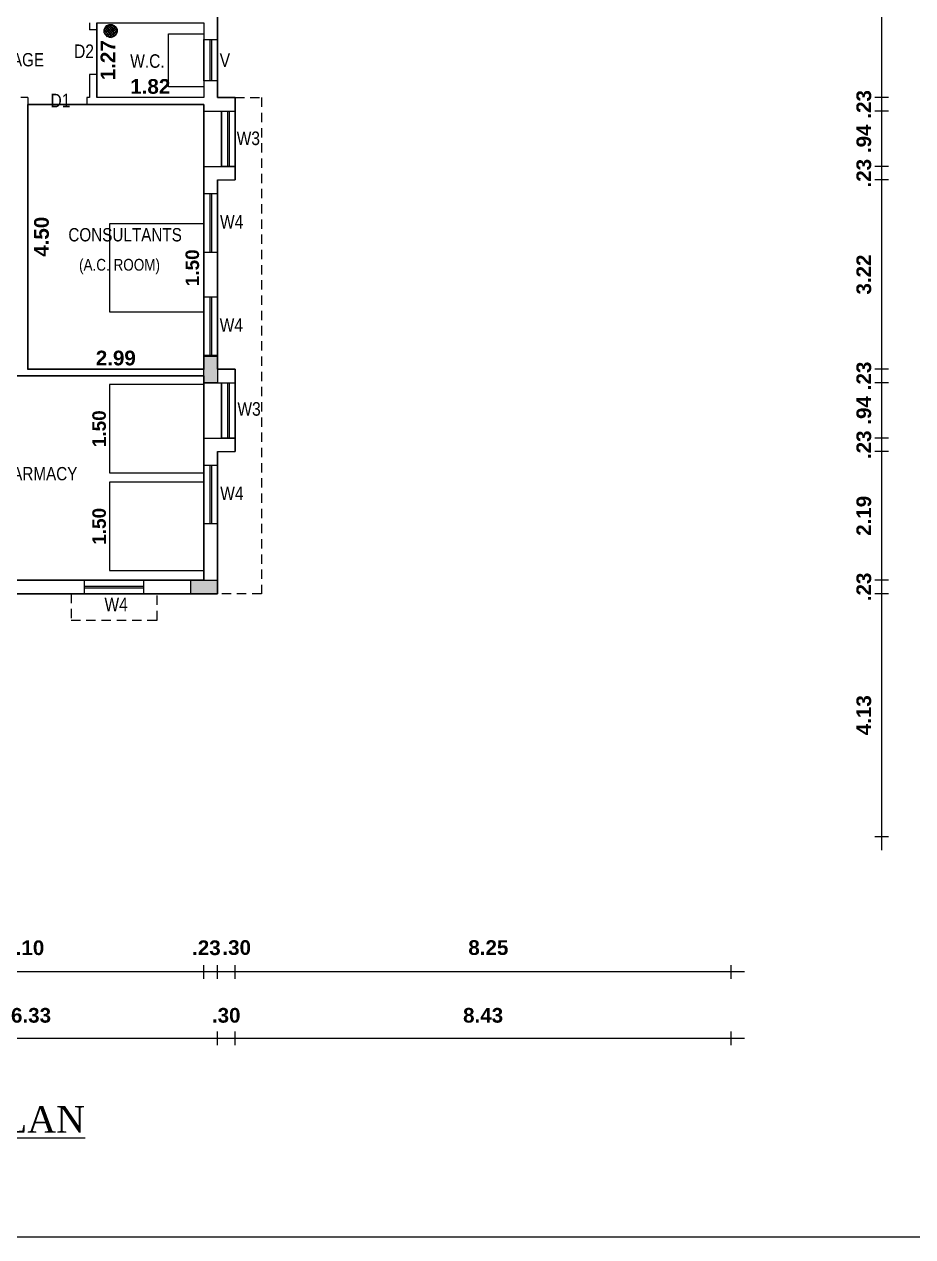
# Model space of a CAD drawing. Header units: metres. Extents: x 1336 to 1656, y -163 to -53.
# Drawn here: x 1443.44 to 1458.53, y -163 to -142.4 of the extents above; entities that cross this region are included whole.
import ezdxf

# ---------------------------------------------------------------- set-up
doc = ezdxf.new("R2010")
doc.units = ezdxf.units.M
doc.header["$PDMODE"] = 3
doc.header["$PDSIZE"] = -15
doc.linetypes.add('HIDDEN', pattern=[9.525, 6.35, -3.175])
for name, color, linetype in [('.', 7, 'Continuous'), ('BLK_1_FLR_0_CARPET_AREA', 12, 'Continuous'), ('BLK_1_FLR_0_REGULAR_ROOM_6', 2, 'Continuous'), ('BLK_1_FLR_0_REGULAR_ROOM_8', 7, 'Continuous'), ('BLK_1_FLR_0_ROOF_AREA', 54, 'Continuous'), ('BLK_1_FLR_0_ROOM_6_LIGHT_VENTILATION_1', 232, 'Continuous'), ('BLK_1_FLR_0_ROOM_6_LIGHT_VENTILATION_2', 7, 'Continuous'), ('BLK_1_FLR_0_ROOM_8_LIGHT_VENTILATION_1', 7, 'Continuous'), ('BLK_1_FLR_0_WC_BATH', 3, 'Continuous'), ('TOILET_VENTILATION', 7, 'Continuous')]:
    doc.layers.add(name, color=color, linetype=linetype)
doc.layers.add('BLK_1_FLR_0_BLT_UP_AREA', color=12, linetype='Continuous', plot=False)
doc.layers.add('BLK_1_FLR_0_WASH', color=55, linetype='Continuous', lineweight=0)
doc.styles.add('Ar Bold', font='arialbd.ttf')
doc.styles.get("Standard").update_dxf_attribs({"font": 'times.ttf'})
doc.styles.add('style5', font='swissc.ttf')
doc.dimstyles.new('~dimensions', dxfattribs={"dimtxt": 0.25, "dimasz": 0.17, "dimexe": 0.05, "dimexo": 0.0625, "dimgap": 0.06, "dimtad": 1, "dimzin": 4, "dimdsep": 46, "dimtxsty": 'Ar Bold', "dimcen": 0.09, "dimse1": 1, "dimse2": 1, "dimsd1": 1, "dimsd2": 1, "dimclrt": 71, "dimadec": 0, "dimazin": 0, "dimtfac": 1, "dimtix": 1, "dimtofl": 0, "dimtmove": 2, "dimatfit": 3, "dimfxl": 0, "dimtolj": 1, "dimtzin": 0, "dimarcsym": 0})
pattern_1 = [(38.805684, (36.41394, -271.29418), (-0.0198971256, 0.02474200664), []), (128.805684, (36.41394, -271.29418), (-0.02474200664, -0.0198971256), [])]

# ---------------------------------------------------------------- blocks, each defined once
blk = doc.blocks.new('*D878')
at = {"layer": 'Defpoints', "color": 0}
for p in [(1443.502, -143.759), (1443.923, -143.759), (1443.502, -148.259)]:
    blk.add_point(p, dxfattribs=at)
at = {"color": 71, "insert": (1443.736, -146.009), "char_height": 0.25, "attachment_point": 5, "rotation": 90, "style": 'Ar Bold'}
blk.add_mtext('\\A1;4.50', dxfattribs=at)
blk = doc.blocks.new('*D880')
at = {"layer": 'Defpoints', "color": 0}
for p in [(1443.502, -148.259), (1446.492, -148.259), (1446.492, -148.259)]:
    blk.add_point(p, dxfattribs=at)
at = {"color": 71, "insert": (1444.997, -148.071), "char_height": 0.25, "attachment_point": 5, "style": 'Ar Bold'}
blk.add_mtext('\\A1;2.99', dxfattribs=at)
blk = doc.blocks.new('*D886')
at = {"layer": 'Defpoints', "color": 0}
for p in [(1444.672, -143.644), (1446.492, -143.644), (1446.492, -143.644)]:
    blk.add_point(p, dxfattribs=at)
at = {"color": 71, "insert": (1445.582, -143.456), "char_height": 0.25, "attachment_point": 5, "style": 'Ar Bold'}
blk.add_mtext('\\A1;1.82', dxfattribs=at)
blk = doc.blocks.new('*D890')
at = {"layer": 'Defpoints', "color": 0}
for p in [(1444.672, -142.374), (1445.048, -142.374), (1444.672, -143.644)]:
    blk.add_point(p, dxfattribs=at)
at = {"color": 71, "insert": (1444.863, -143.009), "char_height": 0.25, "attachment_point": 5, "rotation": 90, "style": 'Ar Bold'}
blk.add_mtext('\\A1;1.27', dxfattribs=at)
blk = doc.blocks.new('*D981')
at = {"layer": 'Defpoints', "color": 0}
for p in [(1440.392, -158.386), (1446.492, -158.28), (1446.492, -158.386)]:
    blk.add_point(p, dxfattribs=at)
at = {"color": 71, "insert": (1443.442, -158.092), "char_height": 0.25, "attachment_point": 5, "style": 'Ar Bold'}
blk.add_mtext('\\A1;6.10', dxfattribs=at)
blk = doc.blocks.new('*D982')
at = {"layer": 'Defpoints', "color": 0}
for p in [(1446.42, -158.386), (1446.65, -158.28), (1446.65, -158.386)]:
    blk.add_point(p, dxfattribs=at)
at = {"color": 71, "insert": (1446.535, -158.092), "char_height": 0.25, "attachment_point": 5, "style": 'Ar Bold'}
blk.add_mtext('\\A1;.23', dxfattribs=at)
blk = doc.blocks.new('*D983')
at = {"layer": 'Defpoints', "color": 0}
for p in [(1457.89, -152.074), (1457.89, -152.074), (1457.89, -156.204)]:
    blk.add_point(p, dxfattribs=at)
at = {"color": 71, "insert": (1457.702, -154.139), "char_height": 0.25, "attachment_point": 5, "rotation": 90, "style": 'Ar Bold'}
blk.add_mtext('\\A1;4.13', dxfattribs=at)
blk = doc.blocks.new('*D984')
at = {"layer": 'Defpoints', "color": 0}
for p in [(1457.89, -151.844), (1457.89, -151.844), (1457.89, -152.074)]:
    blk.add_point(p, dxfattribs=at)
at = {"color": 71, "insert": (1457.702, -151.959), "char_height": 0.25, "attachment_point": 5, "rotation": 90, "style": 'Ar Bold'}
blk.add_mtext('\\A1;.23', dxfattribs=at)
blk = doc.blocks.new('*D985')
at = {"layer": 'Defpoints', "color": 0}
for p in [(1457.89, -149.659), (1457.89, -149.659), (1457.89, -151.844)]:
    blk.add_point(p, dxfattribs=at)
at = {"color": 71, "insert": (1457.702, -150.751), "char_height": 0.25, "attachment_point": 5, "rotation": 90, "style": 'Ar Bold'}
blk.add_mtext('\\A1;2.19', dxfattribs=at)
blk = doc.blocks.new('*D986')
at = {"layer": 'Defpoints', "color": 0}
for p in [(1457.89, -149.429), (1457.89, -149.429), (1457.89, -149.659)]:
    blk.add_point(p, dxfattribs=at)
at = {"color": 71, "insert": (1457.702, -149.544), "char_height": 0.25, "attachment_point": 5, "rotation": 90, "style": 'Ar Bold'}
blk.add_mtext('\\A1;.23', dxfattribs=at)
blk = doc.blocks.new('*D987')
at = {"layer": 'Defpoints', "color": 0}
for p in [(1457.89, -148.489), (1457.89, -148.489), (1457.89, -149.429)]:
    blk.add_point(p, dxfattribs=at)
at = {"color": 71, "insert": (1457.702, -148.959), "char_height": 0.25, "attachment_point": 5, "rotation": 90, "style": 'Ar Bold'}
blk.add_mtext('\\A1;.94', dxfattribs=at)
blk = doc.blocks.new('*D988')
at = {"layer": 'Defpoints', "color": 0}
for p in [(1457.89, -148.259), (1457.89, -148.259), (1457.89, -148.489)]:
    blk.add_point(p, dxfattribs=at)
at = {"color": 71, "insert": (1457.702, -148.374), "char_height": 0.25, "attachment_point": 5, "rotation": 90, "style": 'Ar Bold'}
blk.add_mtext('\\A1;.23', dxfattribs=at)
blk = doc.blocks.new('*D989')
at = {"layer": 'Defpoints', "color": 0}
for p in [(1457.89, -145.044), (1457.89, -145.044), (1457.89, -148.259)]:
    blk.add_point(p, dxfattribs=at)
at = {"color": 71, "insert": (1457.702, -146.651), "char_height": 0.25, "attachment_point": 5, "rotation": 90, "style": 'Ar Bold'}
blk.add_mtext('\\A1;3.22', dxfattribs=at)
blk = doc.blocks.new('*D990')
at = {"layer": 'Defpoints', "color": 0}
for p in [(1457.89, -144.814), (1457.89, -144.814), (1457.89, -145.044)]:
    blk.add_point(p, dxfattribs=at)
at = {"color": 71, "insert": (1457.702, -144.929), "char_height": 0.25, "attachment_point": 5, "rotation": 90, "style": 'Ar Bold'}
blk.add_mtext('\\A1;.23', dxfattribs=at)
blk = doc.blocks.new('*D991')
at = {"layer": 'Defpoints', "color": 0}
for p in [(1457.89, -143.874), (1457.89, -143.874), (1457.89, -144.814)]:
    blk.add_point(p, dxfattribs=at)
at = {"color": 71, "insert": (1457.702, -144.344), "char_height": 0.25, "attachment_point": 5, "rotation": 90, "style": 'Ar Bold'}
blk.add_mtext('\\A1;.94', dxfattribs=at)
blk = doc.blocks.new('*D992')
at = {"layer": 'Defpoints', "color": 0}
for p in [(1457.89, -143.644), (1457.89, -143.644), (1457.89, -143.874)]:
    blk.add_point(p, dxfattribs=at)
at = {"color": 71, "insert": (1457.702, -143.759), "char_height": 0.25, "attachment_point": 5, "rotation": 90, "style": 'Ar Bold'}
blk.add_mtext('\\A1;.23', dxfattribs=at)
blk = doc.blocks.new('*D993')
at = {"layer": 'Defpoints', "color": 0}
for p in [(1457.89, -140.129), (1457.89, -140.129), (1457.89, -143.644)]:
    blk.add_point(p, dxfattribs=at)
at = {"color": 71, "insert": (1457.702, -141.886), "char_height": 0.25, "attachment_point": 5, "rotation": 90, "style": 'Ar Bold'}
blk.add_mtext('\\A1;3.52', dxfattribs=at)
blk = doc.blocks.new('*D1027')
at = {"layer": 'Defpoints', "color": 0}
for p in [(1446.9, -158.386), (1447.2, -158.277), (1447.2, -158.386)]:
    blk.add_point(p, dxfattribs=at)
at = {"color": 71, "insert": (1447.05, -158.089), "char_height": 0.25, "attachment_point": 5, "style": 'Ar Bold'}
blk.add_mtext('\\A1;.30', dxfattribs=at)
blk = doc.blocks.new('*D1028')
at = {"layer": 'Defpoints', "color": 0}
for p in [(1447.2, -158.386), (1455.447, -158.277), (1455.447, -158.386)]:
    blk.add_point(p, dxfattribs=at)
at = {"color": 71, "insert": (1451.324, -158.089), "char_height": 0.25, "attachment_point": 5, "style": 'Ar Bold'}
blk.add_mtext('\\A1;8.25', dxfattribs=at)
blk = doc.blocks.new('*D1032')
at = {"layer": 'Defpoints', "color": 0}
for p in [(1446.722, -159.427), (1440.392, -159.516), (1446.722, -159.516)]:
    blk.add_point(p, dxfattribs=at)
at = {"color": 71, "insert": (1443.557, -159.24), "char_height": 0.25, "attachment_point": 5, "style": 'Ar Bold'}
blk.add_mtext('\\A1;6.33', dxfattribs=at)
blk = doc.blocks.new('*D1033')
at = {"layer": 'Defpoints', "color": 0}
for p in [(1447.022, -159.427), (1446.722, -159.516), (1447.022, -159.516)]:
    blk.add_point(p, dxfattribs=at)
at = {"color": 71, "insert": (1446.872, -159.24), "char_height": 0.25, "attachment_point": 5, "style": 'Ar Bold'}
blk.add_mtext('\\A1;.30', dxfattribs=at)
blk = doc.blocks.new('*D1034')
at = {"layer": 'Defpoints', "color": 0}
for p in [(1455.447, -159.427), (1447.022, -159.516), (1455.447, -159.516)]:
    blk.add_point(p, dxfattribs=at)
at = {"color": 71, "insert": (1451.235, -159.24), "char_height": 0.25, "attachment_point": 5, "style": 'Ar Bold'}
blk.add_mtext('\\A1;8.43', dxfattribs=at)

msp = doc.modelspace()

# ---------------------------------------------------------------- hatches: boundary and pattern name
at = {"layer": '.'}
h = msp.add_hatch(color=256, dxfattribs=at)
h.dxf.hatch_style = 1
h.paths.add_polyline_path([(1446.7221, -148.0388), (1446.4921, -148.0388), (1446.4921, -148.4888), (1446.7221, -148.4888)])
h = msp.add_hatch(color=256, dxfattribs=at)
h.dxf.hatch_style = 1
h.paths.add_polyline_path([(1446.2721, -151.8438), (1446.2721, -152.0738), (1446.7221, -152.0738), (1446.7221, -151.8438)])
at = {"layer": 'BLK_1_FLR_0_WASH'}
h = msp.add_hatch(dxfattribs=at)
h.set_pattern_fill('ANSI37', color=60, scale=0.01, angle=-6.19432)
h.set_pattern_definition(pattern_1)
edge = h.paths.add_edge_path()
edge.add_arc((1444.9092, -142.5108), 0.1112, 11.71868, 371.71868)
h.paths.add_polyline_path([(1444.8876, -142.4723), (1445.0201, -142.5023), (1444.8718, -142.469), (1444.8877, -142.473)], flags=16)
h = msp.add_hatch(dxfattribs=at)
h.set_pattern_fill('ANSI37', color=60, scale=0.01, angle=-6.19432)
h.set_pattern_definition(pattern_1)
edge = h.paths.add_edge_path()
edge.add_arc((1444.9092, -142.5108), 0.1112, 11.71868, 371.71868)
h.paths.add_polyline_path([(1444.8876, -142.4723), (1445.0201, -142.5023), (1444.8718, -142.469), (1444.8877, -142.473)], flags=16)

# ---------------------------------------------------------------- linework, layer by layer
at = {"color": 4}
for p, q in [((1458.005, -156.4338), (1458.005, -110.1638)), ((1458.12, -143.6438), (1457.89, -143.6438)), ((1446.8921, -143.8738), (1446.8921, -144.8138)), ((1446.9221, -143.8738), (1446.9221, -144.8138)), ((1458.12, -143.8738), (1457.89, -143.8738)), ((1458.12, -144.8138), (1457.89, -144.8138)), ((1458.12, -145.0438), (1457.89, -145.0438)), ((1446.5921, -145.2738), (1446.5921, -146.2738)), ((1446.6221, -145.2738), (1446.6221, -146.2738)), ((1446.5921, -147.0288), (1446.5921, -148.0288)), ((1446.6221, -147.0288), (1446.6221, -148.0288)), ((1458.12, -148.2588), (1457.89, -148.2588)), ((1446.8921, -148.4888), (1446.8921, -149.4288)), ((1446.9221, -148.4888), (1446.9221, -149.4288)), ((1458.12, -148.4888), (1457.89, -148.4888)), ((1458.12, -149.4288), (1457.89, -149.4288)), ((1458.12, -149.6588), (1457.89, -149.6588)), ((1446.5921, -149.8888), (1446.5921, -150.8888)), ((1446.6221, -149.8888), (1446.6221, -150.8888)), ((1458.12, -151.8438), (1457.89, -151.8438)), ((1444.4671, -151.9438), (1445.4671, -151.9438)), ((1444.4671, -151.9738), (1445.4671, -151.9738)), ((1458.12, -152.0738), (1457.89, -152.0738)), ((1458.12, -156.2038), (1457.89, -156.2038)), ((1446.4921, -158.6161), (1446.4921, -158.3861)), ((1446.7221, -158.6161), (1446.7221, -158.3861)), ((1447.0221, -158.6161), (1447.0221, -158.3861)), ((1455.4471, -158.6161), (1455.4471, -158.3861)), ((1455.6771, -158.5011), (1427.8671, -158.5011)), ((1455.6771, -159.6309), (1427.8671, -159.6309)), ((1446.7221, -159.7459), (1446.7221, -159.5159)), ((1447.0221, -159.7459), (1447.0221, -159.5159)), ((1455.4471, -159.7459), (1455.4471, -159.5159))]:
    msp.add_line(p, q, dxfattribs=at)
at = {"color": 1}
for p, q in [((1446.7221, -140.1288), (1446.7221, -143.6438)), ((1444.5521, -142.3738), (1444.5521, -142.4938)), ((1444.6721, -142.4938), (1444.5521, -142.4938)), ((1444.6721, -142.3738), (1444.6721, -143.6438)), ((1446.4921, -142.3738), (1446.4921, -143.6438)), ((1444.5521, -143.2538), (1444.5521, -143.6438)), ((1444.6721, -143.2538), (1444.5521, -143.2538)), ((1443.5021, -143.6438), (1443.3821, -143.6438)), ((1443.5021, -143.6438), (1443.5021, -148.2588)), ((1444.5521, -143.6438), (1444.5021, -143.6438)), ((1444.5021, -143.6438), (1444.5021, -143.7588)), ((1446.4921, -143.7588), (1444.5021, -143.7588)), ((1446.4921, -143.6438), (1444.6721, -143.6438)), ((1446.4921, -143.7588), (1446.4921, -143.8738)), ((1446.7221, -143.6438), (1447.0221, -143.6438)), ((1447.0221, -143.6438), (1447.0221, -145.0438)), ((1446.4921, -143.8738), (1447.0221, -143.8738)), ((1446.4921, -144.8138), (1446.4921, -148.2588)), ((1446.4921, -144.8138), (1447.0221, -144.8138)), ((1446.7221, -145.0438), (1446.7221, -148.2588)), ((1446.7221, -145.0438), (1447.0221, -145.0438)), ((1446.4921, -148.2588), (1443.5021, -148.2588)), ((1446.7221, -148.2588), (1447.0221, -148.2588)), ((1447.0221, -148.2588), (1447.0221, -149.6588)), ((1446.4921, -148.3738), (1440.3921, -148.3738)), ((1446.4921, -148.4888), (1447.0221, -148.4888)), ((1446.4921, -149.4288), (1446.4921, -151.8438)), ((1446.4921, -149.4288), (1447.0221, -149.4288)), ((1446.7221, -149.6588), (1446.7221, -152.0738)), ((1446.7221, -149.6588), (1447.0221, -149.6588)), ((1446.4921, -151.8438), (1440.3921, -151.8438)), ((1446.7221, -152.0738), (1432.3021, -152.0738))]:
    msp.add_line(p, q, dxfattribs=at)
at = {"color": 4, "linetype": 'HIDDEN', "ltscale": 0.8}
for p, q in [((1446.5921, -142.6588), (1446.5921, -143.3588)), ((1446.6221, -142.6588), (1446.6221, -143.3588))]:
    msp.add_line(p, q, dxfattribs=at)
for p, q in [((1446.7921, -143.8738), (1446.7921, -144.8138)), ((1446.4921, -148.4888), (1446.4921, -148.3738)), ((1446.7921, -148.4888), (1446.7921, -149.4288))]:
    msp.add_line(p, q)
at = {"color": 5}
msp.add_lwpolyline([(1336.0655, -163.0012), (1616.2998, -163.0012), (1616.2998, -53.0012), (1336.0655, -53.0012)], close=True, dxfattribs=at)
at = {"color": 4}
for points in [[(1446.7221, -142.6588), (1446.7221, -143.3588), (1446.4921, -143.3588), (1446.4921, -142.6588)], [(1447.0221, -143.8738), (1447.0221, -144.8138), (1446.7921, -144.8138), (1446.7921, -143.8738)], [(1446.7221, -145.2738), (1446.7221, -146.2738), (1446.4921, -146.2738), (1446.4921, -145.2738)], [(1446.7221, -147.0288), (1446.7221, -148.0288), (1446.4921, -148.0288), (1446.4921, -147.0288)], [(1447.0221, -148.4888), (1447.0221, -149.4288), (1446.7921, -149.4288), (1446.7921, -148.4888)], [(1446.7221, -149.8888), (1446.7221, -150.8888), (1446.4921, -150.8888), (1446.4921, -149.8888)], [(1444.4671, -151.8438), (1445.4671, -151.8438), (1445.4671, -152.0738), (1444.4671, -152.0738)]]:
    msp.add_lwpolyline(points, close=True, dxfattribs=at)
at = {"color": 4, "linetype": 'HIDDEN', "ltscale": 0.025}
for points in [[(1447.0221, -143.6438), (1447.4721, -143.6438), (1447.4721, -152.0638), (1447.4721, -152.0738), (1446.7221, -152.0738)], [(1444.2371, -152.0738), (1444.2371, -152.5238), (1445.6871, -152.5238), (1445.6971, -152.5238), (1445.6971, -152.0738)]]:
    msp.add_lwpolyline(points, dxfattribs=at)
at = {"color": 1}
for points in [[(1446.4921, -148.0388), (1446.7221, -148.0388), (1446.7221, -148.4888), (1446.4921, -148.4888), (1446.4921, -148.0388)], [(1446.2721, -151.8438), (1446.7221, -151.8438), (1446.7221, -152.0738), (1446.2721, -152.0738), (1446.2721, -151.8438)]]:
    msp.add_lwpolyline(points, dxfattribs=at)
at = {"layer": 'BLK_1_FLR_0_BLT_UP_AREA', "color": 12}
msp.add_lwpolyline([(1432.3021, -140.1288), (1432.3021, -143.6438), (1432.0021, -143.6438), (1432.0021, -145.0438), (1432.3021, -145.0438), (1432.3021, -148.2588), (1432.0021, -148.2588), (1432.0021, -149.6588), (1432.3021, -149.6588), (1432.3021, -153.0238), (1432.3021, -156.2038), (1440.3921, -156.2038), (1440.3921, -152.0738), (1446.7221, -152.0738), (1446.7221, -149.6588), (1447.0221, -149.6588), (1447.0221, -148.2588), (1446.7221, -148.2588), (1446.7221, -145.0438), (1447.0221, -145.0438), (1447.0221, -143.6438), (1446.7221, -143.6438), (1446.7221, -140.1288)], dxfattribs=at)
at = {"layer": 'BLK_1_FLR_0_CARPET_AREA', "color": 12}
for points in [[(1446.4921, -143.7588), (1443.5021, -143.7588), (1443.5021, -148.2588), (1446.4921, -148.2588)], [(1446.4921, -151.8438), (1440.3921, -151.8438), (1440.3921, -148.3738), (1446.4921, -148.3738)]]:
    msp.add_lwpolyline(points, close=True, dxfattribs=at)
at = {"layer": 'BLK_1_FLR_0_REGULAR_ROOM_6', "color": 2}
msp.add_lwpolyline([(1440.3921, -151.8438), (1446.4921, -151.8438), (1446.4921, -148.3738), (1440.3921, -148.3738)], close=True, dxfattribs=at)
at = {"layer": 'BLK_1_FLR_0_REGULAR_ROOM_8', "color": 2}
msp.add_lwpolyline([(1443.5021, -143.7588), (1446.4921, -143.7588), (1446.4921, -148.2638), (1443.5021, -148.2638)], close=True, dxfattribs=at)
at = {"layer": 'BLK_1_FLR_0_ROOF_AREA', "color": 54}
msp.add_lwpolyline([(1432.3021, -140.1288), (1432.3021, -143.6438), (1432.0021, -143.6438), (1432.0021, -145.0438), (1432.3021, -145.0438), (1432.3021, -148.2588), (1432.0021, -148.2588), (1432.0021, -149.6588), (1432.3021, -149.6588), (1432.3021, -153.0238), (1432.3021, -156.2038), (1440.3921, -156.2038), (1440.3921, -152.0738), (1446.7221, -152.0738), (1446.7221, -149.6588), (1447.0221, -149.6588), (1447.0221, -148.2588), (1446.7221, -148.2588), (1446.7221, -145.0438), (1447.0221, -145.0438), (1447.0221, -143.6438), (1446.7221, -143.6438), (1446.7221, -140.1288)], dxfattribs=at)
at = {"layer": 'BLK_1_FLR_0_ROOM_6_LIGHT_VENTILATION_1', "color": 232}
msp.add_lwpolyline([(1444.8921, -151.6787), (1446.4921, -151.6787), (1446.4921, -150.1787), (1444.8921, -150.1787)], close=True, dxfattribs=at)
at = {"layer": 'BLK_1_FLR_0_ROOM_6_LIGHT_VENTILATION_2', "color": 232}
msp.add_lwpolyline([(1444.8921, -150.0212), (1446.4921, -150.0212), (1446.4921, -148.5212), (1444.8921, -148.5212)], close=True, dxfattribs=at)
at = {"layer": 'BLK_1_FLR_0_ROOM_8_LIGHT_VENTILATION_1', "color": 232}
msp.add_lwpolyline([(1444.8921, -147.2863), (1446.4921, -147.2863), (1446.4921, -145.7863), (1444.8921, -145.7863)], close=True, dxfattribs=at)
at = {"layer": 'BLK_1_FLR_0_WASH', "color": 60}
msp.add_lwpolyline([(1444.8474, -142.6033, -2.3481205), (1445.0041, -142.5689, -0.4258725), (1444.8474, -142.6033, 3.3899462)], format="xyb", dxfattribs=at)
msp.add_lwpolyline([(1444.8474, -142.6033, -2.3481205), (1445.0041, -142.5689, -0.4258725), (1444.8474, -142.6033, 3.3899462)], format="xyb", dxfattribs=at)
at = {"layer": 'BLK_1_FLR_0_WC_BATH', "color": 3}
msp.add_lwpolyline([(1444.6721, -142.3738), (1446.4921, -142.3738), (1446.4921, -143.6438), (1444.6721, -143.6438)], close=True, dxfattribs=at)
at = {"layer": 'TOILET_VENTILATION', "color": 6}
msp.add_lwpolyline([(1445.8921, -142.5588), (1446.4921, -142.5588), (1446.4921, -143.4588), (1445.8921, -143.4588)], close=True, dxfattribs=at)

# ---------------------------------------------------------------- texts
at = {"style": 'style5'}
for s, height, p in [('D2', 0.23, (1444.2888, -142.9716)), ('W.C.', 0.23, (1445.2416, -143.1378)), ('V', 0.23, (1446.7618, -143.124)), ('D1', 0.23, (1443.8874, -143.8089)), ('W3', 0.23, (1447.0499, -144.4504)), ('W4', 0.23, (1446.7669, -145.8689)), ('(A.C. ROOM)', 0.2, (1444.3729, -146.5849)), ('W4', 0.23, (1446.7612, -147.6239)), ('W3', 0.23, (1447.0622, -149.0496)), ('W4', 0.23, (1446.7703, -150.4839)), ('W4', 0.23, (1444.8047, -152.3711))]:
    msp.add_text(s, height=height, dxfattribs=at).set_placement(p)
at = {"color": 7, "style": 'style5'}
for s, height, p in [('1.27M WIDE PASSAGE', 0.226059, (1441.0016, -143.1129)), ('CONSULTANTS', 0.226059, (1444.1912, -146.0876)), ('PHARMACY', 0.22606, (1442.8772, -150.1473))]:
    msp.add_text(s, height=height, dxfattribs=at).set_placement(p)
msp.add_text('%%UGROUND FLOOR PLAN', height=0.45).set_placement((1437.2231, -161.2313))
at = {"layer": 'BLK_1_FLR_0_ROOM_6_LIGHT_VENTILATION_1', "color": 232, "insert": (1444.7147, -150.9287), "char_height": 0.23, "attachment_point": 5, "rotation": 90, "style": 'Ar Bold'}
msp.add_mtext('\\A1;1.50', dxfattribs=at)
at = {"layer": 'BLK_1_FLR_0_ROOM_6_LIGHT_VENTILATION_2', "color": 232, "insert": (1444.7147, -149.2712), "char_height": 0.23, "attachment_point": 5, "rotation": 90, "style": 'Ar Bold'}
msp.add_mtext('\\A1;1.50', dxfattribs=at)
at = {"layer": 'BLK_1_FLR_0_ROOM_8_LIGHT_VENTILATION_1', "color": 232, "insert": (1446.2972, -146.5363), "char_height": 0.23, "attachment_point": 5, "rotation": 90, "style": 'Ar Bold'}
msp.add_mtext('\\A1;1.50', dxfattribs=at)

# ---------------------------------------------------------------- dimensions: what is measured, and where the dimension line sits
for base, p1, p2, picture, middle in [((1457.8899557887, -140.1288175883), (1457.8899557887, -143.6438175883), (1457.8899557887, -140.1288175883), '*D993', (1457.7023125418, -141.8863175883)), ((1457.89, -143.6438), (1457.89, -143.8738), (1457.89, -143.6438), '*D992', (1457.7023, -143.7588)), ((1457.89, -143.8738), (1457.89, -144.8138), (1457.89, -143.8738), '*D991', (1457.7022, -144.3438)), ((1457.89, -144.8138), (1457.89, -145.0438), (1457.89, -144.8138), '*D990', (1457.7023, -144.9288)), ((1457.8899557887, -145.0438175883), (1457.8899557887, -148.2588175883), (1457.8899557887, -145.0438175883), '*D989', (1457.7023125418, -146.6513175883)), ((1457.89, -148.2588), (1457.89, -148.4888), (1457.89, -148.2588), '*D988', (1457.7023, -148.3738)), ((1457.89, -148.4888), (1457.89, -149.4288), (1457.89, -148.4888), '*D987', (1457.7022, -148.9588)), ((1457.89, -149.4288), (1457.89, -149.6588), (1457.89, -149.4288), '*D986', (1457.7023, -149.5438)), ((1457.8899557887, -149.6588175883), (1457.8899557887, -151.8438175883), (1457.8899557887, -149.6588175883), '*D985', (1457.7022272758, -150.7513175883)), ((1457.89, -151.8438), (1457.89, -152.0738), (1457.89, -151.8438), '*D984', (1457.7023, -151.9588)), ((1457.89, -152.0738), (1457.89, -156.2038), (1457.89, -152.0738), '*D983', (1457.7023, -154.1388))]:
    dim = msp.add_linear_dim(base=base, p1=p1, p2=p2, angle=90, dimstyle='~dimensions')
    dim.commit()
    dim.dimension.update_dxf_attribs({"geometry": picture, "text_midpoint": middle})
at = {"color": 1}
for p1, p2, distance, picture, middle in [((1444.6721, -143.6438), (1444.6721, -142.3738), -0.376, '*D890', (1444.8626, -143.0088)), ((1444.6721, -143.6438), (1446.4921, -143.6438), 0, '*D886', (1445.5821, -143.4561)), ((1443.5021, -148.2588), (1443.5021, -143.7588), -0.4211, '*D878', (1443.7356, -146.0088)), ((1443.5021, -148.2588), (1446.4921, -148.2588), 0, '*D880', (1444.9971, -148.0711))]:
    dim = msp.add_aligned_dim(p1=p1, p2=p2, distance=distance, dimstyle='~dimensions', dxfattribs=at)
    dim.commit()
    dim.dimension.update_dxf_attribs({"geometry": picture, "text_midpoint": middle})
for base, p1, p2, picture, middle in [((1446.4921, -158.2799), (1440.3921, -158.3861), (1446.4921, -158.3861), '*D981', (1443.4421, -158.0923)), ((1446.6503, -158.2799), (1446.4203, -158.3861), (1446.6503, -158.3861), '*D982', (1446.5353, -158.0923)), ((1447.2003, -158.2771), (1446.9003, -158.3861), (1447.2003, -158.3861), '*D1027', (1447.0503, -158.0895)), ((1455.4471, -158.2771), (1447.2003, -158.3861), (1455.4471, -158.3861), '*D1028', (1451.3237, -158.0894)), ((1446.7221, -159.4274), (1440.3921, -159.5159), (1446.7221, -159.5159), '*D1032', (1443.5571, -159.2398)), ((1447.0221, -159.4274), (1446.7221, -159.5159), (1447.0221, -159.5159), '*D1033', (1446.8721, -159.2398)), ((1455.4470979892, -159.4274180589), (1447.0220979892, -159.5158656136), (1455.4470979892, -159.5158656136), '*D1034', (1451.2345979892, -159.2396895459))]:
    dim = msp.add_linear_dim(base=base, p1=p1, p2=p2, dimstyle='~dimensions')
    dim.commit()
    dim.dimension.update_dxf_attribs({"geometry": picture, "text_midpoint": middle})

doc.saveas('drawing.dxf')
